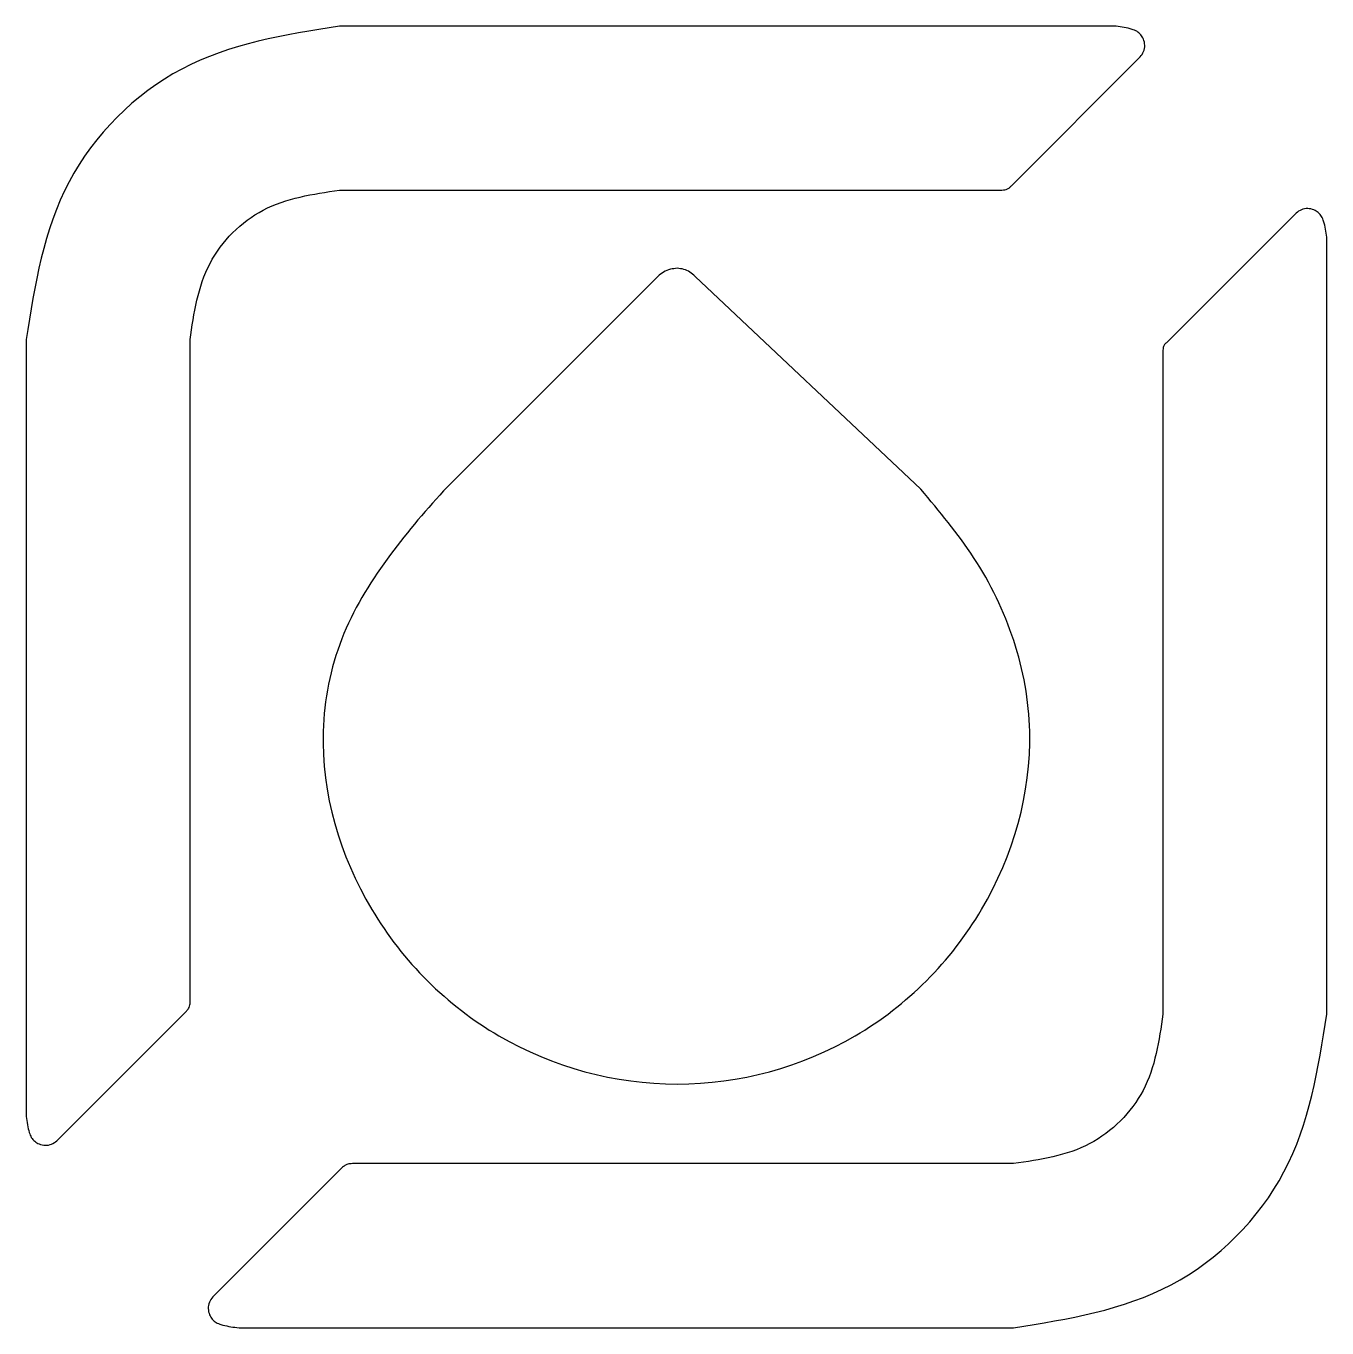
# Model space of a CAD drawing. Extents: x 0 to 29.7, y 0 to 29.7.
import ezdxf

# ---------------------------------------------------------------- set-up
doc = ezdxf.new("R2010")
doc.units = 0
doc.layers.add('Layer_1', color=7, linetype='CONTINUOUS')

msp = doc.modelspace()

# ---------------------------------------------------------------- linework, layer by layer
at = {"layer": 'Layer_1', "color": 7}
for points in [[(24.636696, 29.680397), (7.149149, 29.680397)], [(22.48835, 26.049148), (25.415313, 28.976218)], [(7.149149, 25.939152), (22.227896, 25.939152)], [(7.149149, 25.939152), (7.149149, 25.939152)], [(28.969089, 25.415243), (26.042163, 22.488279)], [(29.674682, 7.152219), (29.673271, 24.638037)], [(14.855263, 24.157237), (14.855263, 24.157237)], [(14.411398, 23.972416), (9.557952, 19.119252)], [(20.412888, 19.119252), (15.263038, 23.972416)], [(0.000147, 22.530861), (0.001558, 5.043701)], [(3.742797, 7.452504), (3.741386, 22.530861)], [(25.932059, 22.229341), (25.933188, 7.152219)], [(0.705736, 4.266638), (3.631319, 7.193565)], [(7.186473, 3.632589), (4.259512, 0.705637)], [(22.525287, 3.744067), (7.44693, 3.744067)], [(5.038127, 0.001456), (22.525287, 0.001456)]]:
    msp.add_lwpolyline(points, dxfattribs=at)
for points, knots in [([(7.149149, 29.680397), (5.900268, 29.480867), (3.434219, 29.086875), (0.593668, 26.246384), (0.19969, 23.780032), (0.000147, 22.530861)], [0, 0, 0, 0, 3.729117, 7.36354, 11.093484, 11.093484, 11.093484, 11.093484]), ([(25.415313, 28.976218), (25.444284, 29.015507), (25.502291, 29.094175), (25.526312, 29.242367), (25.499072, 29.378292), (25.431763, 29.487797), (25.341302, 29.566699), (25.208327, 29.616084), (25.048191, 29.648373), (24.863084, 29.681687), (24.732737, 29.679127), (24.661421, 29.68065), (24.649053, 29.681274), (24.64082, 29.680689), (24.636696, 29.680397)], [0, 0, 0, 0, 0.144706, 0.289747, 0.434855, 0.551944, 0.669567, 0.787561, 0.972412, 1.160365, 1.349708, 1.362073, 1.374418, 1.38681, 1.38681, 1.38681, 1.38681]), ([(3.741386, 22.530861), (3.829617, 23.134797), (4.002056, 24.315136), (5.364046, 25.678193), (6.544819, 25.850806), (7.149149, 25.939152)], [0, 0, 0, 0, 1.797452, 3.512962, 5.311466, 5.311466, 5.311466, 5.311466]), ([(22.227896, 25.939152), (22.250032, 25.940827), (22.293427, 25.94411), (22.358595, 25.95179), (22.407781, 25.977801), (22.443762, 26.003256), (22.467064, 26.026648), (22.481364, 26.041764), (22.48835, 26.049148)], [0, 0, 0, 0, 0.066745, 0.130845, 0.194628, 0.230933, 0.26288, 0.293391, 0.293391, 0.293391, 0.293391]), ([(29.673271, 24.638037), (29.673563, 24.642171), (29.674148, 24.650458), (29.673522, 24.662955), (29.672032, 24.734387), (29.674581, 24.864808), (29.641199, 25.049855), (29.609369, 25.209927), (29.55936, 25.342427), (29.480772, 25.432844), (29.371335, 25.500443), (29.23531, 25.527637), (29.086842, 25.503293), (29.008359, 25.444606), (28.969089, 25.415243)], [0, 0, 0, 0, 0.012423, 0.024899, 0.037489, 0.226823, 0.414755, 0.599575, 0.716962, 0.834646, 0.951788, 1.096959, 1.242065, 1.387375, 1.387375, 1.387375, 1.387375]), ([(14.855263, 24.157237), (14.802629, 24.152151), (14.694234, 24.141676), (14.540002, 24.077877), (14.454041, 24.007385), (14.411398, 23.972416)], [0, 0, 0, 0, 0.158133, 0.325662, 0.490581, 0.490581, 0.490581, 0.490581]), ([(15.263038, 23.972416), (15.223903, 24.006292), (15.146556, 24.073245), (15.006827, 24.142509), (14.90575, 24.152331), (14.855263, 24.157237)], [0, 0, 0, 0, 0.155125, 0.30659, 0.457749, 0.457749, 0.457749, 0.457749]), ([(26.042163, 22.488279), (26.032573, 22.479081), (26.013696, 22.460973), (25.985132, 22.43317), (25.954684, 22.399928), (25.937886, 22.350477), (25.933264, 22.291913), (25.932478, 22.251062), (25.932059, 22.229341)], [0, 0, 0, 0, 0.039843, 0.078432, 0.119897, 0.173498, 0.230884, 0.296048, 0.296048, 0.296048, 0.296048]), ([(9.557952, 19.119252), (9.553486, 19.115081), (9.544741, 19.106916), (9.532338, 19.09445), (9.073875, 18.588112), (8.180414, 17.542784), (7.080245, 15.738391), (6.522461, 12.915437), (7.564729, 9.38017), (10.63234, 6.318147), (14.852297, 5.174701), (19.069248, 6.315868), (22.124287, 9.38419), (23.132926, 12.904686), (22.622347, 15.699732), (21.708454, 17.573369), (20.834801, 18.615821), (20.412888, 19.119252)], [0, 0, 0, 0, 0.018332, 0.035892, 0.052732, 2.067293, 4.161448, 6.312886, 10.518945, 14.610609, 18.822777, 23.026855, 27.105453, 31.308834, 33.410327, 35.51536, 37.481406, 37.481406, 37.481406, 37.481406]), ([(3.631319, 7.193565), (3.640264, 7.202828), (3.657816, 7.221007), (3.685014, 7.248014), (3.713703, 7.283565), (3.733634, 7.332659), (3.74322, 7.391917), (3.742942, 7.431772), (3.742797, 7.452504)], [0, 0, 0, 0, 0.038626, 0.075799, 0.115031, 0.174814, 0.232108, 0.294218, 0.294218, 0.294218, 0.294218]), ([(22.525287, 0.001456), (23.7743, 0.201109), (26.240717, 0.595362), (29.081808, 3.436173), (29.475368, 5.902953), (29.674682, 7.152219)], [0, 0, 0, 0, 3.729625, 7.364863, 11.094905, 11.094905, 11.094905, 11.094905]), ([(25.933188, 7.152219), (25.845255, 6.548127), (25.673399, 5.367503), (24.310573, 4.004813), (23.129718, 3.832343), (22.525318, 3.744067)], [0, 0, 0, 0, 1.797617, 3.513216, 5.31198, 5.31198, 5.31198, 5.31198]), ([(0.001558, 5.043701), (0.001264, 5.039719), (0.000682, 5.031854), (0.001309, 5.019993), (0.002871, 4.948788), (-0.000162, 4.818204), (0.033624, 4.632709), (0.063418, 4.471839), (0.114928, 4.339774), (0.193585, 4.249488), (0.302772, 4.181483), (0.439013, 4.154223), (0.587543, 4.178557), (0.66633, 4.237272), (0.705736, 4.266638)], [0, 0, 0, 0, 0.011964, 0.023633, 0.035585, 0.22569, 0.413871, 0.599343, 0.716589, 0.834008, 0.951892, 1.096468, 1.242029, 1.387685, 1.387685, 1.387685, 1.387685]), ([(7.44693, 3.744067), (7.427807, 3.743336), (7.392661, 3.741992), (7.338697, 3.733557), (7.294397, 3.713212), (7.254414, 3.689467), (7.219933, 3.663449), (7.197951, 3.643176), (7.186473, 3.632589)], [0, 0, 0, 0, 0.057431, 0.105556, 0.16267, 0.202225, 0.245076, 0.291908, 0.291908, 0.291908, 0.291908]), ([(4.259512, 0.705637), (4.230541, 0.666329), (4.172548, 0.587644), (4.148525, 0.439478), (4.175703, 0.303492), (4.24333, 0.194059), (4.333739, 0.115398), (4.466227, 0.065445), (4.626332, 0.032895), (4.811385, 0.002624), (4.941936, -0.002879), (5.013272, 0.002341), (5.025733, 0.001707), (5.033999, 0.00154), (5.038127, 0.001456)], [0, 0, 0, 0, 0.144754, 0.289759, 0.434838, 0.552051, 0.669811, 0.787129, 0.971985, 1.159983, 1.349355, 1.36193, 1.374348, 1.386736, 1.386736, 1.386736, 1.386736])]:
    msp.add_open_spline(points, degree=3, knots=knots, dxfattribs=at)

doc.saveas('drawing.dxf')
